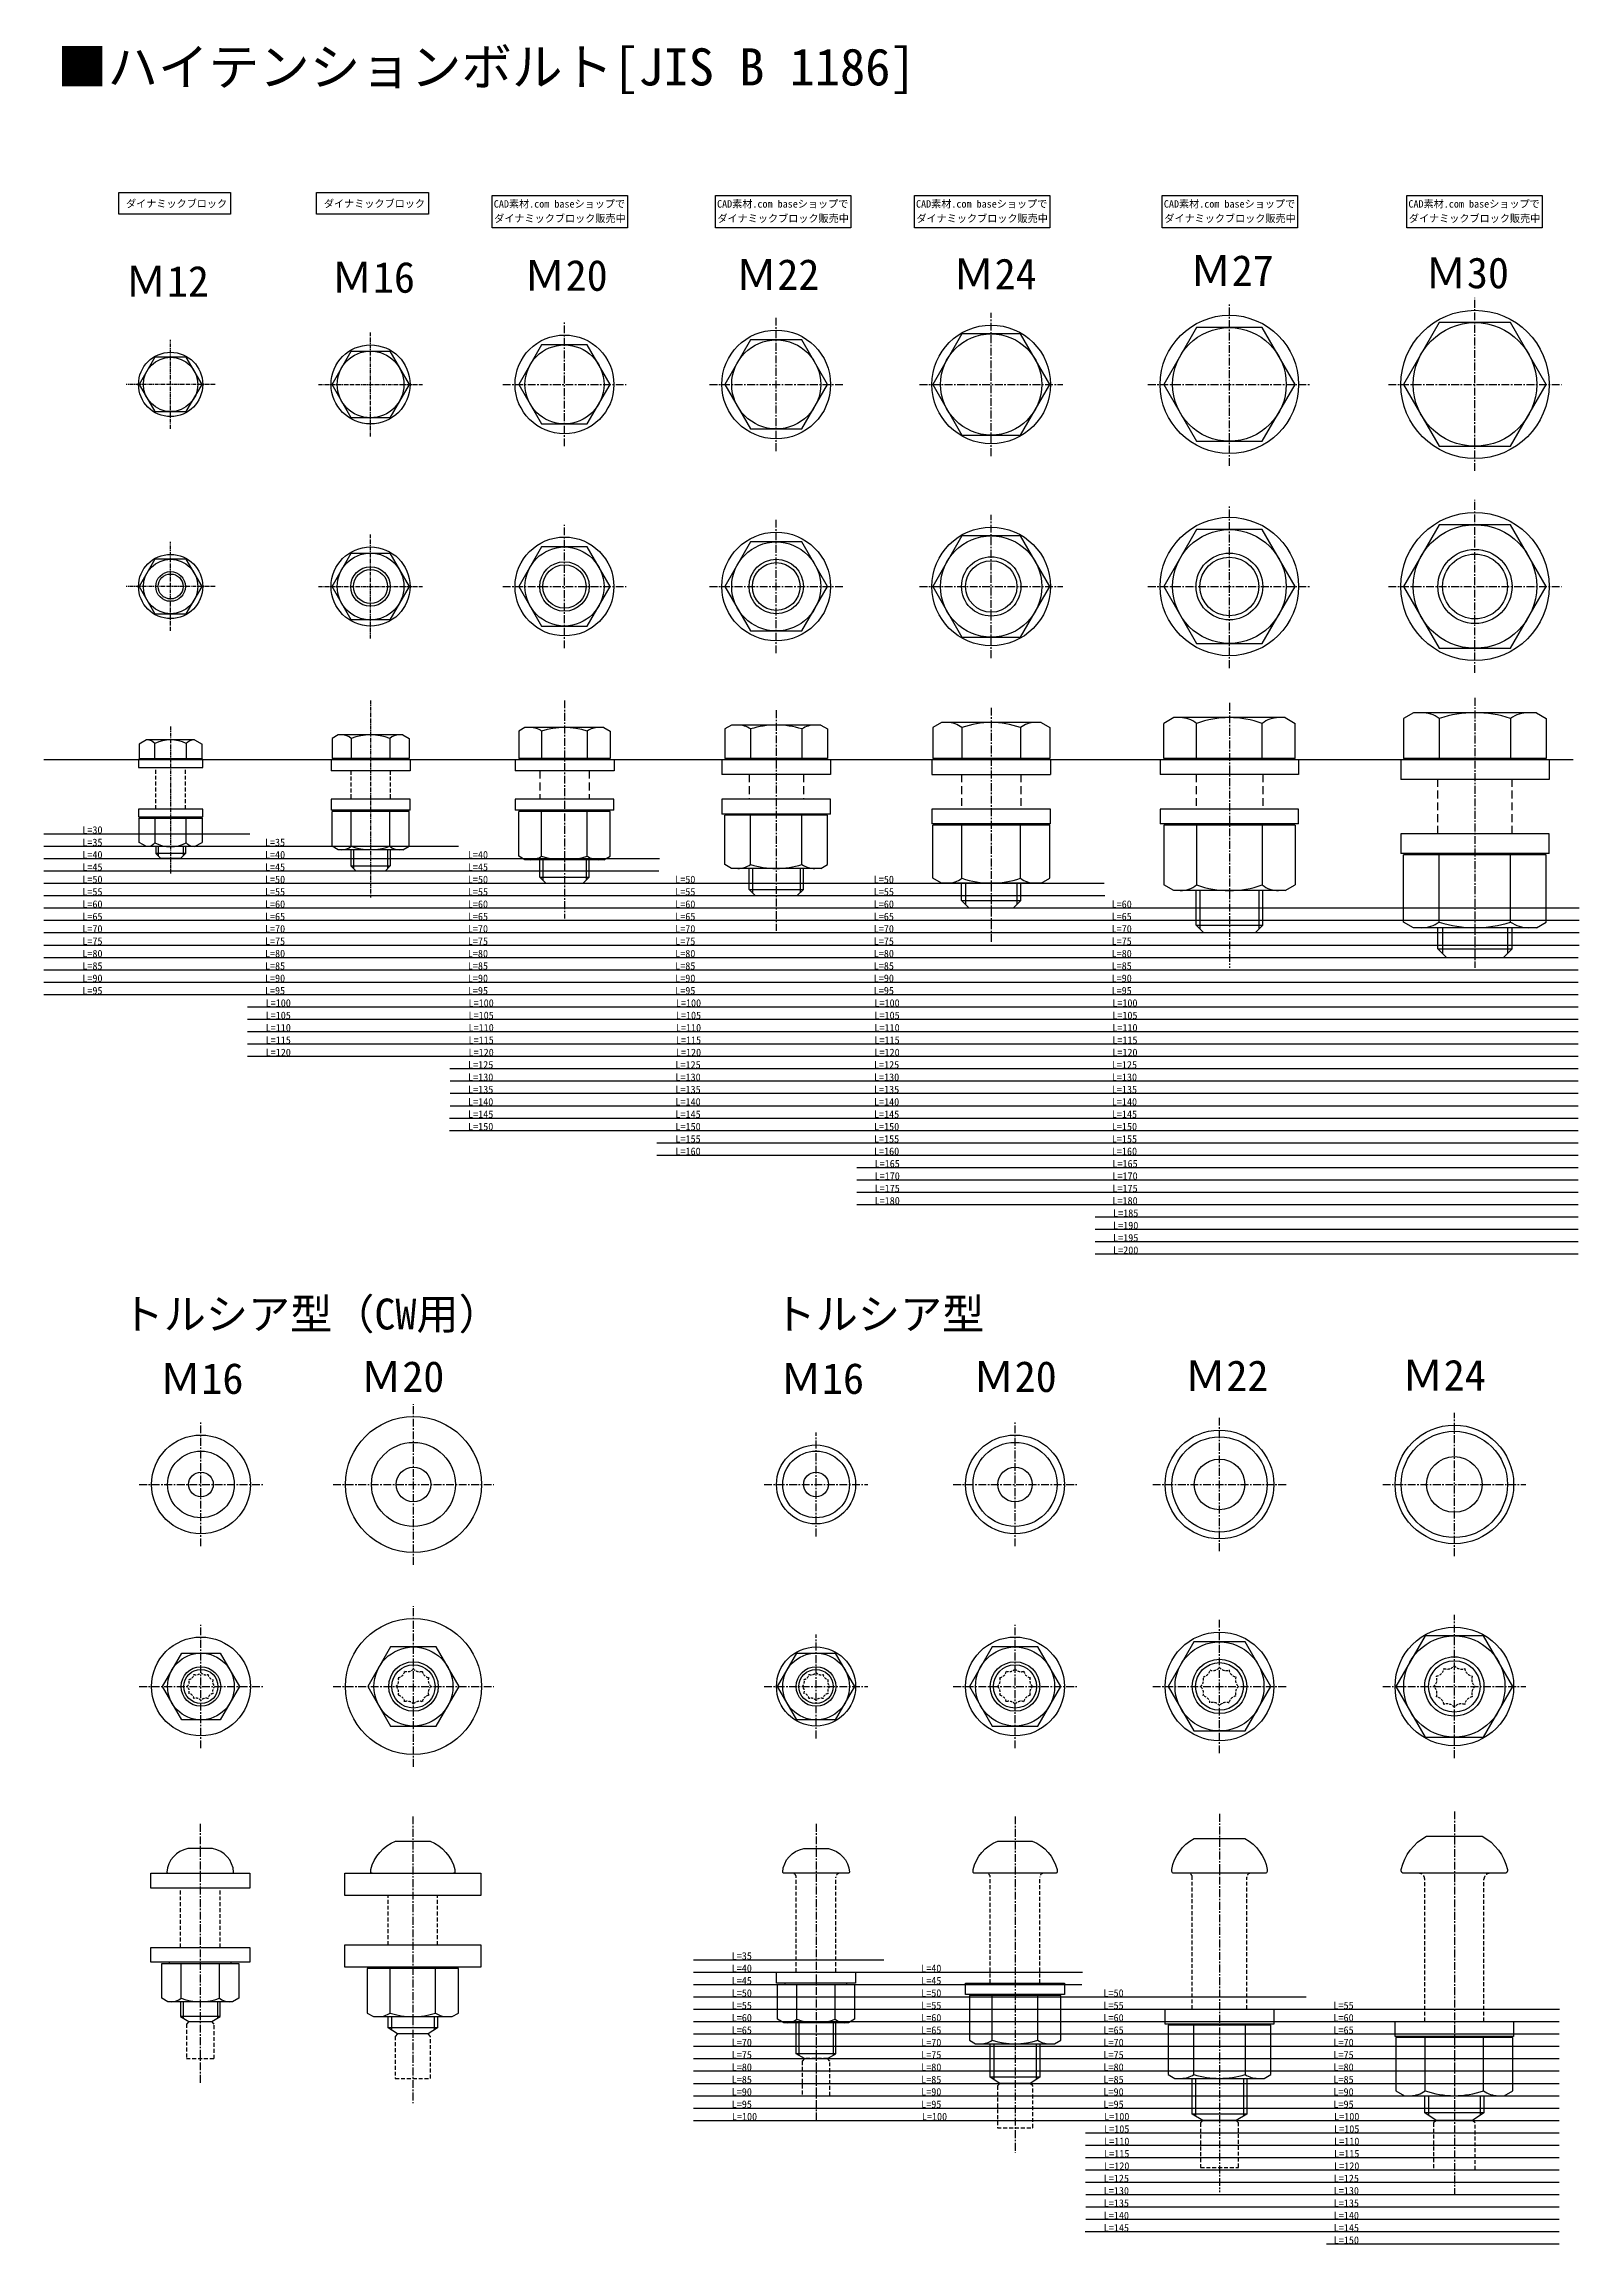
# Model space of a CAD drawing. Header units: millimetres. Extents: x 233 to 3318, y 47 to 2014.
# Drawn here: x 255 to 876, y 82 to 972 of the extents above; entities that cross this region are included whole.
import ezdxf
from ezdxf.enums import TextEntityAlignment as Align

# ---------------------------------------------------------------- set-up
doc = ezdxf.new("R2010")
doc.units = ezdxf.units.MM
doc.linetypes.add('csc_CENTER', pattern=[50.8, 31.75, -6.35, 6.35, -6.35])
doc.linetypes.add('csc_HIDDEN', pattern=[4.7625, 3.175, -1.5875])
doc.layers.get('Defpoints').update_dxf_attribs({"color": 251})
doc.styles.add('ＭＳ ゴシック', font='MS Gothic.ttf')

# ---------------------------------------------------------------- blocks, each defined once
blk = doc.blocks.new('*U95')
at = {"color": 0, "linetype": 'csc_CENTER', "lineweight": -2, "ltscale": 0.05}
for p, q in [((0, -18), (0, 18)), ((18, 0), (-18, 0))]:
    blk.add_line(p, q, dxfattribs=at)
at = {"color": 0, "linetype": 'ByBlock', "lineweight": -2}
for p, q in [((-6.35, 11), (-12.7, 0)), ((6.35, 11), (-6.35, 11)), ((12.7, 0), (6.35, 11)), ((-12.7, 0), (-6.35, -11)), ((6.35, -11), (12.7, 0)), ((-6.35, -11), (6.35, -11))]:
    blk.add_line(p, q, dxfattribs=at)
for radius in [13, 11]:
    blk.add_circle((0, 0), radius, dxfattribs=at)
blk = doc.blocks.new('*U97')
at = {"color": 0, "linetype": 'csc_CENTER', "lineweight": -2, "ltscale": 0.05}
for p, q in [((0, -18), (0, 18)), ((18, 0), (-18, 0))]:
    blk.add_line(p, q, dxfattribs=at)
at = {"color": 0, "linetype": 'ByBlock', "lineweight": -2}
for p, q in [((-6.35, 11), (-12.7, 0)), ((6.35, 11), (-6.35, 11)), ((12.7, 0), (6.35, 11)), ((-12.7, 0), (-6.35, -11)), ((6.35, -11), (12.7, 0)), ((-6.35, -11), (6.35, -11))]:
    blk.add_line(p, q, dxfattribs=at)
for radius in [13, 11, 6, 5.05]:
    blk.add_circle((0, 0), radius, dxfattribs=at)
blk = doc.blocks.new('*U99')
at = {"color": 0, "linetype": 'csc_CENTER', "lineweight": -2, "ltscale": 0.05}
blk.add_line((0, 13.43), (0, -46), dxfattribs=at)
at = {"color": 0, "linetype": 'ByBlock', "lineweight": -2}
for p, q in [((-10, 0.5), (-10, 0)), ((10, 0.5), (10, 0)), ((-10, -23.2), (-10, -23.7)), ((10, -23.2), (10, -23.7)), ((-6, -35.2), (-6, -38)), ((-5.05, -35.2), (-5.05, -38.95)), ((5.05, -35.2), (5.05, -38.95)), ((6, -35.2), (6, -38)), ((6, -38), (-6, -38)), ((-6, -38), (-4, -40)), ((4, -40), (-4, -40)), ((6, -38), (4, -40))]:
    blk.add_line(p, q, dxfattribs=at)
at = {"color": 0, "linetype": 'csc_HIDDEN', "lineweight": -2, "ltscale": 0.5}
for p, q in [((-6, -20), (-6, -3.2)), ((6, -20), (6, -3.2))]:
    blk.add_line(p, q, dxfattribs=at)
at = {"color": 0, "linetype": 'ByBlock', "lineweight": -2}
for points in [[(-13, -3.2), (13, -3.2), (13, 0), (-13, 0)], [(-13, -23.2), (13, -23.2), (13, -20), (-13, -20)]]:
    blk.add_lwpolyline(points, close=True, dxfattribs=at)
for points in [[(-9.7, 8), (-12.7, 6.27)], [(-12.7, 6.27), (-12.7, 0.5), (12.7, 0.5), (12.7, 6.27)], [(9.7, 8), (-9.7, 8)], [(9.7, 8), (12.7, 6.27)], [(-12.7, -33.47), (-12.7, -23.7), (12.7, -23.7), (12.7, -33.47)], [(-9.7, -35.2), (-12.7, -33.47)], [(9.7, -35.2), (-9.7, -35.2)], [(9.7, -35.2), (12.7, -33.47)]]:
    blk.add_lwpolyline(points, dxfattribs=at)
for points in [[(-6.35, 0.5), (-6.35, 6.5, 0.224305), (-9.53, 8, 0.224305)], [(9.53, 8, 0.224305), (6.35, 6.5), (6.35, 0.5)], [(-6.35, -23.7), (-6.35, -33.7, -0.224305), (-9.53, -35.2, -0.224305)], [(9.53, -35.2, -0.224305), (6.35, -33.7), (6.35, -23.7)]]:
    blk.add_lwpolyline(points, format="xyb", dxfattribs=at)
for centre, start, end in [((0, -6.19), 63.42184, 116.57816), ((0, -21.01), 243.42184, 296.57816)]:
    blk.add_arc(centre, 14.19, start, end, dxfattribs=at)
blk = doc.blocks.new('*U96')
at = {"color": 0, "linetype": 'csc_CENTER', "lineweight": -2, "ltscale": 0.05}
for p, q in [((0, -21), (0, 21)), ((-21, 0), (21, 0))]:
    blk.add_line(p, q, dxfattribs=at)
at = {"color": 0, "linetype": 'ByBlock', "lineweight": -2}
for p, q in [((-15.59, 0), (-7.79, 13.5)), ((-7.79, 13.5), (7.79, 13.5)), ((7.79, 13.5), (15.59, 0)), ((-7.79, -13.5), (-15.59, 0)), ((15.59, 0), (7.79, -13.5)), ((7.79, -13.5), (-7.79, -13.5))]:
    blk.add_line(p, q, dxfattribs=at)
for radius in [16, 13.5]:
    blk.add_circle((0, 0), radius, dxfattribs=at)
blk = doc.blocks.new('*U98')
at = {"color": 0, "linetype": 'csc_CENTER', "lineweight": -2, "ltscale": 0.05}
for p, q in [((0, -21), (0, 21)), ((-21, 0), (21, 0))]:
    blk.add_line(p, q, dxfattribs=at)
at = {"color": 0, "linetype": 'ByBlock', "lineweight": -2}
for p, q in [((-15.59, 0), (-7.79, 13.5)), ((-7.79, 13.5), (7.79, 13.5)), ((7.79, 13.5), (15.59, 0)), ((-7.79, -13.5), (-15.59, 0)), ((15.59, 0), (7.79, -13.5)), ((7.79, -13.5), (-7.79, -13.5))]:
    blk.add_line(p, q, dxfattribs=at)
for radius in [16, 13.5, 8, 6.9]:
    blk.add_circle((0, 0), radius, dxfattribs=at)
blk = doc.blocks.new('*U100')
at = {"color": 0, "linetype": 'csc_CENTER', "lineweight": -2, "ltscale": 0.05}
blk.add_line((0, 23.96), (0, -55.73), dxfattribs=at)
at = {"color": 0, "linetype": 'ByBlock', "lineweight": -2}
for p, q in [((13.09, 10), (-13.09, 10)), ((-16, 0), (-16, -4.5)), ((-16, 0), (16, 0)), ((-15.59, 8.56), (-15.59, 0.5)), ((15.59, 0.5), (-15.59, 0.5)), ((-12.5, 0.5), (-12.5, 0)), ((-7.79, 8.56), (-7.79, 0.5)), ((7.79, 8.56), (7.79, 0.5)), ((12.5, 0.5), (12.5, 0)), ((15.59, 8.56), (15.59, 0.5)), ((16, -4.5), (-16, -4.5)), ((16, 0), (16, -4.5)), ((16, -16), (-16, -16)), ((-16, -16), (-16, -20.5)), ((16, -20.5), (16, -16)), ((16, -20.5), (-16, -20.5)), ((15.59, -21), (-15.59, -21)), ((-15.59, -35.06), (-15.59, -21)), ((-12.5, -21), (-12.5, -20.5)), ((-7.79, -35.06), (-7.79, -21)), ((7.79, -35.06), (7.79, -21)), ((12.5, -21), (12.5, -20.5)), ((15.59, -35.06), (15.59, -21)), ((13.09, -36.5), (-13.09, -36.5)), ((-8, -36.5), (-8, -43)), ((-8, -43), (8, -43)), ((-8, -43), (-6, -45)), ((-6.9, -36.5), (-6.9, -44.1)), ((8, -43), (6, -45)), ((6.9, -36.5), (6.9, -44.1)), ((8, -36.5), (8, -43)), ((-6, -45), (6, -45))]:
    blk.add_line(p, q, dxfattribs=at)
at = {"color": 0, "linetype": 'csc_HIDDEN', "lineweight": -2, "ltscale": 0.5}
for p, q in [((-8, -4.5), (-8, -16)), ((8, -4.5), (8, -16))]:
    blk.add_line(p, q, dxfattribs=at)
at = {"color": 0, "linetype": 'ByBlock', "lineweight": -2}
for points in [[(-13.09, 10), (-15.59, 8.56)], [(13.09, 10), (15.59, 8.56)], [(-13.09, -36.5), (-15.59, -35.06)], [(13.09, -36.5), (15.59, -35.06)]]:
    blk.add_lwpolyline(points, dxfattribs=at)
for centre, radius, start, end in [((-11.69, 4.02), 5.98, 49.35373, 90), ((0, -11.77), 21.77, 69.02116, 110.97884), ((11.69, 4.02), 5.98, 90, 130.64627), ((-11.69, -30.52), 5.98, 270, 310.64627), ((0, -14.73), 21.77, 249.02116, 290.97884), ((11.69, -30.52), 5.98, 229.35373, 270)]:
    blk.add_arc(centre, radius, start, end, dxfattribs=at)

msp = doc.modelspace()

# ---------------------------------------------------------------- linework, layer by layer
at = {"linetype": 'csc_CENTER', "ltscale": 0.1}
for p, q in [((638.46, 805.42), (638.46, 863.42)), ((638.46, 805.42), (638.46, 863.42)), ((734.85, 801.42), (734.85, 867.42)), ((834.23, 799.42), (834.23, 869.42)), ((465.77, 809.42), (465.77, 859.42)), ((551.46, 807.42), (551.46, 861.42)), ((440.77, 834.42), (490.77, 834.42)), ((524.46, 834.42), (578.46, 834.42)), ((609.46, 834.42), (667.46, 834.42)), ((701.85, 834.42), (767.85, 834.42)), ((799.23, 834.42), (869.23, 834.42)), ((734.85, 719.67), (734.85, 785.67)), ((834.23, 717.67), (834.23, 787.67)), ((465.77, 727.67), (465.77, 777.67)), ((551.46, 725.67), (551.46, 779.67)), ((638.46, 723.67), (638.46, 781.67)), ((638.46, 723.67), (638.46, 781.67)), ((440.77, 752.67), (490.77, 752.67)), ((524.46, 752.67), (578.46, 752.67)), ((609.46, 752.67), (667.46, 752.67)), ((701.85, 752.67), (767.85, 752.67)), ((799.23, 752.67), (869.23, 752.67)), ((465.77, 706.58), (465.77, 618.38)), ((638.46, 703.58), (638.46, 608.38)), ((734.85, 705.58), (734.85, 598.38)), ((834.23, 707.58), (834.23, 598.38)), ((551.46, 702.58), (551.46, 613.38)), ((404.66, 356.86), (404.66, 421.86)), ((318.66, 364.36), (318.66, 414.36)), ((567.57, 368.36), (567.57, 410.36)), ((648.1, 364.36), (648.1, 414.36)), ((730.85, 362.36), (730.85, 416.36)), ((293.66, 389.36), (343.66, 389.36)), ((372.16, 389.36), (437.16, 389.36)), ((546.57, 389.36), (588.57, 389.36)), ((623.1, 389.36), (673.1, 389.36)), ((703.85, 389.36), (757.85, 389.36)), ((796.88, 389.36), (854.88, 389.36)), ((404.66, 275.12), (404.66, 340.12)), ((318.66, 282.62), (318.66, 332.62)), ((648.1, 282.62), (648.1, 332.62)), ((730.85, 280.62), (730.85, 334.62)), ((825.88, 278.62), (825.88, 336.62)), ((567.57, 286.62), (567.57, 328.62)), ((293.66, 307.62), (343.66, 307.62)), ((372.16, 307.62), (437.16, 307.62)), ((546.57, 307.62), (588.57, 307.62)), ((623.1, 307.62), (673.1, 307.62)), ((703.85, 307.62), (757.85, 307.62)), ((796.88, 307.62), (854.88, 307.62))]:
    msp.add_line(p, q, dxfattribs=at)
for p, q in [((626.62, 854.92), (614.78, 834.42)), ((650.29, 854.92), (626.62, 854.92)), ((662.13, 834.42), (650.29, 854.92)), ((721.57, 857.42), (708.3, 834.42)), ((748.13, 857.42), (721.57, 857.42)), ((761.41, 834.42), (748.13, 857.42)), ((819.8, 859.42), (805.36, 834.42)), ((848.66, 859.42), (819.8, 859.42)), ((863.1, 834.42), (848.66, 859.42)), ((456.53, 850.42), (447.29, 834.42)), ((475, 850.42), (456.53, 850.42)), ((484.24, 834.42), (475, 850.42)), ((541.07, 852.42), (530.68, 834.42)), ((561.86, 852.42), (541.07, 852.42)), ((572.25, 834.42), (561.86, 852.42)), ((447.29, 834.42), (456.53, 818.42)), ((475, 818.42), (484.24, 834.42)), ((530.68, 834.42), (541.07, 816.42)), ((561.86, 816.42), (572.25, 834.42)), ((614.78, 834.42), (626.62, 813.92)), ((650.29, 813.92), (662.13, 834.42)), ((708.3, 834.42), (721.57, 811.42)), ((748.13, 811.42), (761.41, 834.42)), ((805.36, 834.42), (819.8, 809.42)), ((848.66, 809.42), (863.1, 834.42)), ((456.53, 818.42), (475, 818.42)), ((541.07, 816.42), (561.86, 816.42)), ((626.62, 813.92), (650.29, 813.92)), ((721.57, 811.42), (748.13, 811.42)), ((819.8, 809.42), (848.66, 809.42)), ((721.57, 775.67), (708.3, 752.67)), ((748.13, 775.67), (721.57, 775.67)), ((761.41, 752.67), (748.13, 775.67)), ((819.8, 777.67), (805.36, 752.67)), ((848.66, 777.67), (819.8, 777.67)), ((863.1, 752.67), (848.66, 777.67)), ((456.53, 768.67), (447.29, 752.67)), ((475, 768.67), (456.53, 768.67)), ((484.24, 752.67), (475, 768.67)), ((541.07, 770.67), (530.68, 752.67)), ((561.86, 770.67), (541.07, 770.67)), ((572.25, 752.67), (561.86, 770.67)), ((626.62, 773.17), (614.78, 752.67)), ((650.29, 773.17), (626.62, 773.17)), ((662.13, 752.67), (650.29, 773.17)), ((447.29, 752.67), (456.53, 736.67)), ((475, 736.67), (484.24, 752.67)), ((530.68, 752.67), (541.07, 734.67)), ((561.86, 734.67), (572.25, 752.67)), ((614.78, 752.67), (626.62, 732.17)), ((650.29, 732.17), (662.13, 752.67)), ((708.3, 752.67), (721.57, 729.67)), ((748.13, 729.67), (761.41, 752.67)), ((805.36, 752.67), (819.8, 727.67)), ((848.66, 727.67), (863.1, 752.67)), ((456.53, 736.67), (475, 736.67)), ((541.07, 734.67), (561.86, 734.67)), ((626.62, 732.17), (650.29, 732.17)), ((721.57, 729.67), (748.13, 729.67)), ((819.8, 727.67), (848.66, 727.67)), ((449.79, 695.61), (447.29, 694.17)), ((481.74, 695.61), (449.79, 695.61)), ((481.74, 695.61), (484.24, 694.17)), ((533.43, 696.61), (530.68, 695.03)), ((530.68, 695.03), (530.68, 683.11)), ((569.5, 696.61), (533.43, 696.61)), ((541.07, 695.03), (541.07, 683.11)), ((561.86, 695.03), (561.86, 683.11)), ((569.5, 696.61), (572.25, 695.03)), ((572.25, 695.03), (572.25, 683.11)), ((618.28, 697.61), (614.78, 695.59)), ((614.78, 695.59), (614.78, 683.11)), ((658.63, 697.61), (618.28, 697.61)), ((626.62, 695.59), (626.62, 683.11)), ((650.29, 695.59), (650.29, 683.11)), ((658.63, 697.61), (662.13, 695.59)), ((662.13, 695.59), (662.13, 683.11)), ((712.3, 699.61), (708.3, 697.3)), ((708.3, 683.11), (708.3, 697.3)), ((757.41, 699.61), (712.3, 699.61)), ((721.57, 683.11), (721.57, 697.3)), ((748.13, 683.11), (748.13, 697.3)), ((757.41, 699.61), (761.41, 697.3)), ((761.41, 683.11), (761.41, 697.3)), ((809.36, 701.61), (805.36, 699.3)), ((805.36, 699.3), (805.36, 683.11)), ((859.1, 701.61), (809.36, 701.61)), ((819.8, 699.3), (819.8, 683.11)), ((848.66, 699.3), (848.66, 683.11)), ((859.1, 701.61), (863.1, 699.3)), ((863.1, 699.3), (863.1, 683.11)), ((447.29, 694.17), (447.29, 683.11)), ((456.53, 694.17), (456.53, 683.11)), ((475, 694.17), (475, 683.11)), ((484.24, 694.17), (484.24, 683.11)), ((445.77, 682.61), (445.77, 678.11)), ((445.77, 682.61), (485.91, 682.61)), ((485.91, 678.11), (445.77, 678.11)), ((484.24, 683.11), (447.29, 683.11)), ((451.27, 682.61), (451.27, 683.11)), ((480.27, 682.61), (480.27, 683.11)), ((485.91, 682.61), (485.91, 678.11)), ((529.46, 682.61), (529.46, 676.61)), ((529.46, 682.61), (573.46, 682.61)), ((573.46, 676.61), (529.46, 676.61)), ((572.25, 683.11), (530.68, 683.11)), ((534.96, 682.61), (534.96, 683.11)), ((567.96, 682.61), (567.96, 683.11)), ((573.46, 682.61), (573.46, 676.61)), ((614.46, 682.61), (614.46, 676.61)), ((614.46, 682.61), (662.46, 682.61)), ((614.46, 676.61), (662.46, 676.61)), ((662.13, 683.11), (614.78, 683.11)), ((619.46, 682.61), (619.46, 683.11)), ((657.46, 682.61), (657.46, 683.11)), ((662.46, 682.61), (662.46, 676.61)), ((706.85, 682.61), (706.85, 676.61)), ((706.85, 682.61), (762.85, 682.61)), ((762.85, 676.61), (706.85, 676.61)), ((761.41, 683.11), (708.3, 683.11)), ((713.35, 682.61), (713.35, 683.11)), ((756.35, 682.61), (756.35, 683.11)), ((762.85, 682.61), (762.85, 676.61)), ((804.23, 682.61), (804.23, 674.61)), ((804.23, 682.61), (864.23, 682.61)), ((863.1, 683.11), (805.36, 683.11)), ((810.73, 682.61), (810.73, 683.11)), ((857.73, 682.61), (857.73, 683.11)), ((864.23, 682.61), (864.23, 674.61)), ((864.23, 674.61), (804.23, 674.61)), ((485.77, 666.61), (445.77, 666.61)), ((445.77, 666.61), (445.77, 662.11)), ((485.77, 662.11), (445.77, 662.11)), ((484.24, 661.61), (447.29, 661.61)), ((447.29, 643.56), (447.29, 661.61)), ((451.27, 662.11), (451.27, 661.61)), ((456.53, 643.56), (456.53, 661.61)), ((475, 643.56), (475, 661.61)), ((480.27, 662.11), (480.27, 661.61)), ((484.24, 643.56), (484.24, 661.61)), ((485.77, 662.11), (485.77, 666.61)), ((573.46, 666.61), (529.46, 666.61)), ((529.46, 666.61), (529.46, 660.61)), ((573.46, 660.61), (529.46, 660.61)), ((572.25, 660.11), (530.68, 660.11)), ((530.68, 640.2), (530.68, 660.11)), ((534.96, 660.61), (534.96, 660.11)), ((541.07, 640.2), (541.07, 660.11)), ((561.86, 640.2), (561.86, 660.11)), ((567.96, 660.61), (567.96, 660.11)), ((572.25, 640.2), (572.25, 660.11)), ((573.46, 660.61), (573.46, 666.61)), ((662.46, 662.61), (614.46, 662.61)), ((614.46, 662.61), (614.46, 656.61)), ((662.46, 656.61), (662.46, 662.61)), ((762.85, 662.61), (706.85, 662.61)), ((706.85, 662.61), (706.85, 656.61)), ((762.85, 656.61), (762.85, 662.61)), ((662.46, 656.61), (614.46, 656.61)), ((662.13, 656.11), (614.78, 656.11)), ((614.78, 634.63), (614.78, 656.11)), ((619.46, 656.61), (619.46, 656.11)), ((626.62, 634.63), (626.62, 656.11)), ((650.29, 634.63), (650.29, 656.11)), ((657.46, 656.61), (657.46, 656.11)), ((662.13, 634.63), (662.13, 656.11)), ((762.85, 656.61), (706.85, 656.61)), ((761.41, 656.11), (708.3, 656.11)), ((708.3, 656.11), (708.3, 631.92)), ((713.35, 656.61), (713.35, 656.11)), ((721.57, 656.11), (721.57, 631.92)), ((748.13, 656.11), (748.13, 631.92)), ((756.35, 656.61), (756.35, 656.11)), ((761.41, 656.11), (761.41, 631.92)), ((864.23, 652.61), (804.23, 652.61)), ((804.23, 652.61), (804.23, 644.61)), ((864.23, 644.61), (864.23, 652.61)), ((449.79, 642.11), (447.29, 643.56)), ((481.74, 642.11), (449.79, 642.11)), ((455.77, 635.11), (455.77, 642.11)), ((457.02, 642.11), (457.02, 633.86)), ((474.52, 642.11), (474.52, 633.86)), ((475.77, 635.11), (475.77, 642.11)), ((481.74, 642.11), (484.24, 643.56)), ((864.23, 644.61), (804.23, 644.61)), ((863.1, 644.11), (805.36, 644.11)), ((805.36, 616.92), (805.36, 644.11)), ((810.73, 644.61), (810.73, 644.11)), ((819.8, 616.92), (819.8, 644.11)), ((848.66, 616.92), (848.66, 644.11)), ((857.73, 644.61), (857.73, 644.11)), ((863.1, 616.92), (863.1, 644.11)), ((455.77, 635.11), (475.77, 635.11)), ((458.27, 632.61), (455.77, 635.11)), ((458.27, 632.61), (473.27, 632.61)), ((473.27, 632.61), (475.77, 635.11)), ((533.43, 638.61), (530.68, 640.2)), ((569.5, 638.61), (533.43, 638.61)), ((540.46, 630.11), (540.46, 638.61)), ((541.81, 638.61), (541.81, 628.76)), ((561.11, 638.61), (561.11, 628.76)), ((562.46, 630.11), (562.46, 638.61)), ((569.5, 638.61), (572.25, 640.2)), ((618.28, 632.61), (614.78, 634.63)), ((658.63, 632.61), (618.28, 632.61)), ((626.46, 625.61), (626.46, 632.61)), ((628.06, 632.61), (628.06, 624.01)), ((648.86, 632.61), (648.86, 624.01)), ((650.46, 625.61), (650.46, 632.61)), ((658.63, 632.61), (662.13, 634.63)), ((540.46, 630.11), (562.46, 630.11)), ((542.96, 627.61), (540.46, 630.11)), ((542.96, 627.61), (559.96, 627.61)), ((559.96, 627.61), (562.46, 630.11)), ((626.46, 625.61), (650.46, 625.61)), ((629.46, 622.61), (626.46, 625.61)), ((647.46, 622.61), (650.46, 625.61)), ((712.3, 629.61), (708.3, 631.92)), ((757.41, 629.61), (712.3, 629.61)), ((721.35, 615.61), (721.35, 629.61)), ((722.95, 629.61), (722.95, 614.01)), ((746.75, 629.61), (746.75, 614.01)), ((748.35, 615.61), (748.35, 629.61)), ((757.41, 629.61), (761.41, 631.92)), ((629.46, 622.61), (647.46, 622.61)), ((721.35, 615.61), (748.35, 615.61)), ((724.35, 612.61), (721.35, 615.61)), ((745.35, 612.61), (748.35, 615.61)), ((809.36, 614.61), (805.36, 616.92)), ((859.1, 614.61), (809.36, 614.61)), ((819.23, 606.11), (819.23, 614.61)), ((821.13, 614.61), (821.13, 604.21)), ((847.33, 614.61), (847.33, 604.21)), ((849.23, 606.11), (849.23, 614.61)), ((859.1, 614.61), (863.1, 616.92)), ((724.35, 612.61), (745.35, 612.61)), ((819.23, 606.11), (849.23, 606.11)), ((822.73, 602.61), (819.23, 606.11)), ((845.73, 602.61), (849.23, 606.11)), ((822.73, 602.61), (845.73, 602.61)), ((305.9, 195.55), (305.9, 196.05)), ((330.9, 195.55), (330.9, 196.05)), ((310.61, 181.49), (310.61, 195.55)), ((389.91, 194.05), (389.91, 193.55)), ((395.17, 175.49), (395.17, 193.55)), ((413.64, 175.49), (413.64, 193.55)), ((418.91, 194.05), (418.91, 193.55)), ((555.07, 187.05), (555.07, 187.55)), ((559.78, 172.99), (559.78, 187.05)), ((580.07, 187.05), (580.07, 187.55)), ((633.6, 183.05), (633.6, 182.55)), ((638.87, 164.49), (638.87, 182.55)), ((657.34, 164.49), (657.34, 182.55)), ((662.6, 183.05), (662.6, 182.55)), ((714.35, 171.05), (714.35, 170.55)), ((720.46, 150.64), (720.46, 170.55)), ((747.35, 171.05), (747.35, 170.55)), ((806.88, 166.05), (806.88, 165.55)), ((814.05, 144.07), (814.05, 165.55)), ((837.72, 144.07), (837.72, 165.55)), ((844.88, 166.05), (844.88, 165.55)), ((815.48, 142.05), (815.48, 134)), ((836.28, 142.05), (836.28, 134))]:
    msp.add_line(p, q)
at = {"linetype": 'csc_HIDDEN'}
for p, q in [((455.77, 678.11), (455.77, 666.61)), ((475.77, 678.11), (475.77, 666.61)), ((540.46, 676.61), (540.46, 666.61)), ((562.46, 676.61), (562.46, 666.61)), ((626.46, 676.61), (626.46, 662.61)), ((650.46, 676.61), (650.46, 662.61)), ((721.35, 676.61), (721.35, 662.61)), ((748.35, 676.61), (748.35, 662.61)), ((819.23, 652.61), (819.23, 674.61)), ((849.23, 652.61), (849.23, 674.61))]:
    msp.add_line(p, q, dxfattribs=at)
for points in [[(285.4, 912.11), (330.67, 912.11), (330.67, 903.28), (285.4, 903.28)], [(365.48, 912.11), (410.75, 912.11), (410.75, 903.28), (365.48, 903.28)], [(436.54, 910.87), (491.31, 910.87), (491.31, 897.73), (436.54, 897.73)], [(526.88, 910.87), (581.65, 910.87), (581.65, 897.73), (526.88, 897.73)], [(607.41, 910.87), (662.17, 910.87), (662.17, 897.73), (607.41, 897.73)], [(707.71, 910.87), (762.47, 910.87), (762.47, 897.73), (707.71, 897.73)], [(806.68, 910.87), (861.44, 910.87), (861.44, 897.73), (806.68, 897.73)], [(310.87, 321.12), (326.46, 321.12), (334.25, 307.62), (326.46, 294.12), (310.87, 294.12), (303.07, 307.62)], [(386.19, 307.62), (395.43, 291.62), (413.9, 291.62), (423.14, 307.62), (413.9, 323.62), (395.43, 323.62)], [(559.78, 321.12), (575.37, 321.12), (583.16, 307.62), (575.37, 294.12), (559.78, 294.12), (551.98, 307.62)], [(629.63, 307.62), (638.87, 291.62), (657.34, 291.62), (666.58, 307.62), (657.34, 323.62), (638.87, 323.62)], [(710.07, 307.62), (720.46, 289.62), (741.24, 289.62), (751.63, 307.62), (741.24, 325.62), (720.46, 325.62)], [(802.21, 307.62), (814.05, 287.12), (837.72, 287.12), (849.55, 307.62), (837.72, 328.12), (814.05, 328.12)], [(338.4, 226.05), (298.4, 226.05), (298.4, 232.05), (338.4, 232.05)], [(431.91, 223.05), (376.91, 223.05), (376.91, 232.05), (431.91, 232.05)], [(338.4, 196.05), (298.4, 196.05), (298.4, 202.05), (338.4, 202.05)], [(431.91, 194.05), (376.91, 194.05), (376.91, 203.05), (431.91, 203.05)], [(333.99, 181.49), (331.49, 180.05), (305.32, 180.05), (302.82, 181.49), (302.82, 195.55), (333.99, 195.55)], [(388.43, 174.05), (420.38, 174.05), (422.88, 175.49), (422.88, 193.55), (385.93, 193.55), (385.93, 175.49)], [(583.57, 187.55), (551.57, 187.55), (551.57, 192.05), (583.57, 192.05)], [(583.16, 172.99), (580.66, 171.55), (554.48, 171.55), (551.98, 172.99), (551.98, 187.05), (583.16, 187.05)], [(668.1, 183.05), (628.1, 183.05), (628.1, 187.55), (668.1, 187.55)], [(632.13, 163.05), (664.08, 163.05), (666.58, 164.49), (666.58, 182.55), (629.63, 182.55), (629.63, 164.49)], [(752.85, 171.05), (708.85, 171.05), (708.85, 177.05), (752.85, 177.05)], [(712.82, 149.05), (748.88, 149.05), (751.63, 150.64), (751.63, 170.55), (710.07, 170.55), (710.07, 150.64)], [(849.88, 166.05), (801.88, 166.05), (801.88, 172.05), (849.88, 172.05)], [(805.71, 142.05), (846.05, 142.05), (849.55, 144.07), (849.55, 165.55), (802.21, 165.55), (802.21, 144.07)]]:
    msp.add_lwpolyline(points, close=True)
at = {"linetype": 'csc_CENTER', "ltscale": 0.1}
for points in [[(825.88, 360.36), (825.88, 418.36)], [(318.4, 252.05), (318.4, 147.05)], [(404.41, 255.05), (404.41, 139.05)], [(567.57, 252.05), (567.57, 132.05)], [(648.1, 255.05), (648.1, 119.05)], [(730.85, 256.05), (730.85, 103.05)], [(825.88, 257.05), (825.88, 102.05)]]:
    msp.add_lwpolyline(points, dxfattribs=at)
at = {"linetype": 'csc_HIDDEN', "ltscale": 0.3}
for points in [[(318.66, 313.27, -0.327967), (315.84, 312.51, -0.327967), (313.77, 310.44, -0.327967), (313.01, 307.62, -0.327967), (313.77, 304.79, -0.327967), (315.84, 302.72, -0.327967), (318.66, 301.97, -0.327967), (321.49, 302.72, -0.327967), (323.56, 304.79, -0.327967), (324.31, 307.62, -0.327967), (323.56, 310.44, -0.327967), (321.49, 312.51, -0.327967)], [(404.66, 314.77, -0.327967), (401.09, 313.81, -0.327967), (398.47, 311.19, -0.327967), (397.51, 307.62, -0.327967), (398.47, 304.04, -0.327967), (401.09, 301.43, -0.327967), (404.66, 300.47, -0.327967), (408.24, 301.43, -0.327967), (410.86, 304.04, -0.327967), (411.81, 307.62, -0.327967), (410.86, 311.19, -0.327967), (408.24, 313.81, -0.327967)], [(567.57, 313.27, -0.327967), (564.75, 312.51, -0.327967), (562.68, 310.44, -0.327967), (561.92, 307.62, -0.327967), (562.68, 304.79, -0.327967), (564.75, 302.72, -0.327967), (567.57, 301.97, -0.327967), (570.4, 302.72, -0.327967), (572.46, 304.79, -0.327967), (573.22, 307.62, -0.327967), (572.46, 310.44, -0.327967), (570.4, 312.51, -0.327967)], [(648.1, 314.77, -0.327967), (644.53, 313.81, -0.327967), (641.91, 311.19, -0.327967), (640.95, 307.62, -0.327967), (641.91, 304.04, -0.327967), (644.53, 301.43, -0.327967), (648.1, 300.47, -0.327967), (651.68, 301.43, -0.327967), (654.29, 304.04, -0.327967), (655.25, 307.62, -0.327967), (654.29, 311.19, -0.327967), (651.68, 313.81, -0.327967)], [(730.85, 315.32, -0.327967), (727, 314.29, -0.327967), (724.18, 311.47, -0.327967), (723.15, 307.62, -0.327967), (724.18, 303.77, -0.327967), (727, 300.95, -0.327967), (730.85, 299.92, -0.327967), (734.7, 300.95, -0.327967), (737.52, 303.77, -0.327967), (738.55, 307.62, -0.327967), (737.52, 311.47, -0.327967), (734.7, 314.29, -0.327967)], [(825.88, 316.02, -0.327967), (821.68, 314.89, -0.327967), (818.61, 311.82, -0.327967), (817.48, 307.62, -0.327967), (818.61, 303.42, -0.327967), (821.68, 300.34, -0.327967), (825.88, 299.22, -0.327967), (830.08, 300.34, -0.327967), (833.16, 303.42, -0.327967), (834.28, 307.62, -0.327967), (833.16, 311.82, -0.327967), (830.08, 314.89, -0.327967)]]:
    msp.add_lwpolyline(points, format="xyb", close=True, dxfattribs=at)
for points in [[(331.4, 232.05, 0.414214), (331.9, 232.55, 0.342894), (323.4, 242.05), (313.4, 242.05, 0.342894), (304.9, 232.55, 0.414214), (305.4, 232.05)], [(387.91, 232.05, -0.414214), (387.41, 232.55), (387.41, 233.55, -0.242013), (397.41, 245.05), (411.41, 245.05, -0.242013), (421.41, 233.55), (421.41, 232.55, -0.414214), (420.91, 232.05)], [(741.1, 246.05, -0.239449), (750.1, 233.55), (750.1, 232.8, -0.414214), (749.35, 232.05), (712.35, 232.05, -0.414214), (711.6, 232.8), (711.6, 233.55, -0.239449), (720.6, 246.05), (741.1, 246.05)], [(837.13, 247.05, -0.21759), (847.38, 233.55), (847.38, 233.05, -0.414214), (846.38, 232.05), (805.38, 232.05, -0.414214), (804.38, 233.05), (804.38, 233.55, -0.21759), (814.63, 247.05), (837.13, 247.05)], [(306.71, 180.05, 0.179236), (310.61, 181.49, 0.185148), (326.2, 181.49), (326.2, 195.55)], [(555.88, 171.55, 0.179236), (559.78, 172.99, 0.185148), (575.37, 172.99), (575.37, 187.05)], [(390.55, 174.05, 0.152611), (395.17, 175.49, 0.15625), (413.64, 175.49, 0.152611), (418.26, 174.05)], [(741.24, 170.55), (741.24, 150.64, 0.149369), (746.44, 149.05)], [(634.25, 163.05, 0.152611), (638.87, 164.49, 0.15625), (657.34, 164.49, 0.152611), (661.96, 163.05)], [(715.26, 149.05, 0.149369), (720.46, 150.64, 0.152778), (741.24, 150.64)], [(808.13, 142.05, 0.166026), (814.05, 144.07, 0.170732), (837.72, 144.07, 0.166026), (843.64, 142.05)]]:
    msp.add_lwpolyline(points, format="xyb")
for points in [[(554.07, 232.55, -0.342894), (562.57, 242.05), (572.57, 242.05, -0.342894), (581.07, 232.55, -0.414214), (580.57, 232.05), (554.57, 232.05, -0.414214)], [(665.1, 233.55), (665.1, 232.55, -0.414214), (664.6, 232.05), (631.6, 232.05, -0.414214), (631.1, 232.55), (631.1, 233.55, -0.242013), (641.1, 245.05), (655.1, 245.05, -0.242013)]]:
    msp.add_lwpolyline(points, format="xyb", close=True)
at = {"linetype": 'csc_HIDDEN', "ltscale": 0.5}
for points in [[(559.57, 192.05), (559.57, 230.45, 0.414214), (557.97, 232.05)], [(575.57, 192.05), (575.57, 230.45, -0.414214), (577.17, 232.05)], [(638.1, 187.55), (638.1, 230.45, 0.414214), (636.5, 232.05)], [(658.1, 187.55), (658.1, 230.45, -0.414214), (659.7, 232.05)], [(719.85, 177.05), (719.85, 230.45, 0.414214), (718.25, 232.05)], [(741.85, 177.05), (741.85, 230.45, -0.414214), (743.45, 232.05)], [(813.88, 172.05), (813.88, 229.65, 0.414214), (811.48, 232.05)], [(837.88, 172.05), (837.88, 229.65, -0.414214), (840.28, 232.05)]]:
    msp.add_lwpolyline(points, format="xyb", dxfattribs=at)
for points in [[(310.4, 202.05), (310.4, 226.05)], [(326.4, 202.05), (326.4, 226.05)], [(394.41, 203.05), (394.41, 223.05)], [(414.41, 203.05), (414.41, 223.05)], [(313.75, 172.05), (312.75, 171.05), (312.75, 157.05), (324.05, 157.05), (324.05, 171.05), (323.05, 172.05)], [(398.26, 167.05), (397.26, 166.05), (397.26, 149.05), (411.56, 149.05), (411.56, 166.05), (410.56, 167.05)], [(641.95, 147.05), (640.95, 146.05), (640.95, 129.05), (655.25, 129.05), (655.25, 146.05), (654.25, 147.05)], [(724.15, 132.05), (723.15, 131.05), (723.15, 113.05), (738.55, 113.05), (738.55, 131.05), (737.55, 132.05)], [(818.48, 132.05), (817.48, 131.05), (817.48, 112.05), (834.28, 112.05), (834.28, 131.05), (833.28, 132.05)]]:
    msp.add_lwpolyline(points, dxfattribs=at)
for points in [[(310.4, 180.05), (310.4, 174.05), (313.75, 172.05), (323.05, 172.05), (326.4, 174.05), (326.4, 180.05)], [(311.49, 180.05), (311.49, 173.4)], [(325.32, 180.05), (325.32, 173.4)], [(326.4, 174.05), (310.4, 174.05)], [(414.41, 174.05), (414.41, 169.55), (410.56, 167.05), (398.26, 167.05), (394.41, 169.55), (394.41, 174.05)], [(414.41, 169.55), (394.41, 169.55)], [(395.76, 174.05), (395.76, 168.67)], [(413.02, 174.05), (413.02, 168.65)], [(562.92, 157.05), (559.57, 159.05), (559.57, 171.55)], [(560.65, 171.55), (560.65, 158.4)], [(572.22, 157.05), (575.57, 159.05), (575.57, 171.55)], [(574.49, 171.55), (574.49, 158.4)], [(658.1, 163.05), (658.1, 149.55), (654.25, 147.05), (641.95, 147.05), (638.1, 149.55), (638.1, 163.05)], [(639.46, 163.05), (639.46, 148.67)], [(656.72, 163.05), (656.72, 148.65)], [(575.57, 159.05), (559.57, 159.05)], [(658.1, 149.55), (638.1, 149.55)], [(741.85, 149.05), (741.85, 134.55), (737.55, 132.05), (724.15, 132.05), (719.85, 134.55), (719.85, 149.05)], [(721.2, 149.05), (721.2, 133.76)], [(740.5, 149.05), (740.5, 133.76)], [(741.85, 134.55), (719.85, 134.55)], [(837.88, 142.05), (837.88, 135.05), (833.28, 132.05), (818.48, 132.05), (813.88, 135.05), (813.88, 142.05)], [(837.88, 135.05), (813.88, 135.05)]]:
    msp.add_lwpolyline(points)
msp.add_lwpolyline([(572.22, 157.05), (562.92, 157.05), (561.92, 156.05), (561.92, 142.05), (573.22, 142.05), (573.22, 156.05)], close=True, dxfattribs=at)
for centre, radius in [((834.23, 834.42), 30), ((551.46, 834.42), 22), ((638.46, 834.42), 24), ((638.46, 834.42), 20.5), ((734.85, 834.42), 28), ((734.85, 834.42), 23), ((834.23, 834.42), 25), ((465.77, 834.42), 20), ((465.77, 834.42), 16), ((551.46, 834.42), 18), ((551.46, 752.67), 22), ((638.46, 752.67), 24), ((734.85, 752.67), 28), ((734.85, 752.67), 23), ((834.23, 752.67), 30), ((834.23, 752.67), 25), ((465.77, 752.67), 20), ((465.77, 752.67), 16), ((551.46, 752.67), 18), ((638.46, 752.67), 20.5), ((734.85, 752.67), 13.5), ((834.23, 752.67), 15), ((834.23, 752.67), 13.1), ((465.77, 752.67), 10), ((465.77, 752.67), 8.75), ((551.46, 752.67), 11), ((551.46, 752.67), 9.65), ((638.46, 752.67), 12), ((638.46, 752.67), 10.4), ((734.85, 752.67), 11.9), ((404.66, 389.36), 27.5), ((730.85, 389.36), 22), ((825.88, 389.36), 24), ((825.88, 389.36), 21.5), ((318.66, 389.36), 20), ((318.66, 389.36), 13.5), ((404.66, 389.36), 17), ((567.57, 389.36), 16), ((567.57, 389.36), 13.5), ((648.1, 389.36), 20), ((648.1, 389.36), 17), ((730.85, 389.36), 19.25), ((825.88, 389.36), 11.25), ((318.66, 389.36), 5), ((404.66, 389.36), 7), ((567.57, 389.36), 5), ((648.1, 389.36), 7), ((730.85, 389.36), 10.25), ((404.66, 307.62), 27.5), ((730.85, 307.62), 22), ((825.88, 307.62), 24), ((318.66, 307.62), 20), ((318.66, 307.62), 13.5), ((404.66, 307.62), 16), ((567.57, 307.62), 16), ((567.57, 307.62), 13.5), ((648.1, 307.62), 20), ((648.1, 307.62), 16), ((730.85, 307.62), 18), ((825.88, 307.62), 20.5), ((318.66, 307.62), 8), ((318.66, 307.62), 6.9), ((404.66, 307.62), 10), ((404.66, 307.62), 8.75), ((567.57, 307.62), 8), ((567.57, 307.62), 6.9), ((648.1, 307.62), 10), ((648.1, 307.62), 8.75), ((730.85, 307.62), 11), ((730.85, 307.62), 9.65), ((825.88, 307.62), 12), ((825.88, 307.62), 10.4)]:
    msp.add_circle(centre, radius)
for centre, radius, start, end in [((451.91, 687.5), 8.11, 55.29195, 90), ((465.77, 665.33), 30.28, 72.23868, 107.76132), ((479.62, 687.5), 8.11, 90, 124.70805), ((535.88, 687.32), 9.3, 56.01835, 90), ((551.46, 661.81), 34.81, 72.62729, 107.37271), ((567.05, 687.32), 9.3, 90, 123.98165), ((620.7, 687.94), 9.68, 52.29368, 90), ((638.46, 661.94), 35.67, 70.62243, 109.37757), ((656.21, 687.94), 9.68, 90, 127.70632), ((714.93, 688.91), 10.7, 51.64198, 90), ((734.85, 660.28), 39.33, 70.26839, 109.73161), ((754.77, 688.91), 10.7, 90, 128.35802), ((812.58, 689.18), 12.43, 54.51066, 90), ((834.23, 655.35), 46.26, 71.81945, 108.18055), ((855.88, 689.18), 12.43, 90, 125.48934), ((451.91, 650.23), 8.11, 270, 304.70805), ((465.77, 672.4), 30.28, 252.23868, 287.76132), ((479.62, 650.23), 8.11, 235.29195, 270), ((535.88, 647.91), 9.3, 270, 303.98165), ((551.46, 673.42), 34.81, 252.62729, 287.37271), ((567.05, 647.91), 9.3, 236.01835, 270), ((620.7, 642.29), 9.68, 270, 307.70632), ((638.46, 668.29), 35.67, 250.62243, 289.37757), ((656.21, 642.29), 9.68, 232.29368, 270), ((714.93, 640.31), 10.7, 270, 308.35802), ((734.85, 668.95), 39.33, 250.26839, 289.73161), ((754.77, 640.31), 10.7, 231.64198, 270), ((812.58, 627.04), 12.43, 270, 305.48934), ((834.23, 660.87), 46.26, 251.81945, 288.18055), ((855.88, 627.04), 12.43, 234.51066, 270), ((330.1, 186.03), 5.98, 229.35373, 270), ((579.26, 177.53), 5.98, 229.35373, 270)]:
    msp.add_arc(centre, radius, start, end)
at = {"layer": 'Defpoints'}
for points in [[(255.14, 682.61), (873.98, 682.61)], [(255.14, 652.61), (338.43, 652.61)], [(255.14, 647.61), (422.88, 647.61)], [(255.14, 642.61), (504.17, 642.61)], [(255.14, 637.61), (503.95, 637.61)], [(255.14, 632.61), (684.23, 632.61)], [(255.14, 627.61), (684.38, 627.61)], [(255.14, 622.61), (876.33, 622.61)], [(255.14, 617.61), (876.33, 617.61)], [(255.14, 612.61), (876.33, 612.61)], [(255.14, 607.61), (876.33, 607.61)], [(255.14, 602.61), (876.04, 602.61)], [(255.14, 597.61), (876.04, 597.61)], [(255.14, 592.61), (876.04, 592.61)], [(255.14, 587.61), (876.04, 587.61)], [(337.46, 582.61), (876.04, 582.61)], [(337.46, 577.61), (876.04, 577.61)], [(337.46, 572.61), (876.04, 572.61)], [(337.46, 567.61), (876.04, 567.61)], [(337.46, 562.61), (876.04, 562.61)], [(419.39, 557.61), (876.04, 557.61)], [(419.53, 552.61), (876.04, 552.61)], [(419.53, 547.61), (876.04, 547.61)], [(419.3, 537.61), (876.04, 537.61)], [(419.53, 542.61), (876.04, 542.61)], [(419.3, 532.61), (876.04, 532.61)], [(503.21, 527.61), (876.04, 527.61)], [(503.21, 522.61), (876.04, 522.61)], [(584.03, 517.61), (876.04, 517.61)], [(584.03, 512.61), (876.04, 512.61)], [(584.03, 507.61), (876.04, 507.61)], [(584.03, 502.61), (876.04, 502.61)], [(680.56, 497.61), (876.04, 497.61)], [(680.56, 492.61), (876.04, 492.61)], [(680.56, 487.61), (876.04, 487.61)], [(680.56, 482.61), (876.04, 482.61)], [(517.93, 197.05), (594.98, 197.05)], [(517.93, 192.05), (675.39, 192.05)], [(517.93, 187.05), (675.18, 187.05)], [(517.93, 182.05), (765.98, 182.05)], [(517.93, 177.05), (868.44, 177.05)], [(517.93, 172.05), (868.28, 172.05)], [(517.93, 167.05), (868.28, 167.05)], [(517.93, 162.05), (868.28, 162.05)], [(517.93, 157.05), (868.28, 157.05)], [(517.93, 152.05), (868.28, 152.05)], [(517.93, 147.05), (868.28, 147.05)], [(517.93, 142.05), (868.28, 142.05)], [(517.93, 137.05), (868.28, 137.05)], [(517.93, 132.05), (868.28, 132.05)], [(676.62, 127.05), (868.28, 127.05)], [(676.62, 122.05), (868.28, 122.05)], [(676.62, 117.05), (868.28, 117.05)], [(676.62, 112.05), (868.28, 112.05)], [(676.62, 107.05), (868.28, 107.05)], [(676.77, 102.05), (868.28, 102.05)], [(676.77, 97.05), (868.28, 97.05)], [(676.77, 92.05), (868.28, 92.05)], [(676.54, 87.05), (868.28, 87.05)], [(774.1, 82.05), (868.28, 82.05)]]:
    msp.add_lwpolyline(points, dxfattribs=at)

# ---------------------------------------------------------------- block references
for name, p in [('*U96', (387.29, 834.42)), ('*U95', (306.39, 834.42)), ('*U97', (306.39, 752.67)), ('*U98', (387.29, 752.67)), ('*U100', (387.29, 682.61)), ('*U99', (306.39, 682.61))]:
    msp.add_blockref(name, p)

# ---------------------------------------------------------------- texts
at = {"color": 6, "style": 'ＭＳ ゴシック'}
for p in [(308.8, 907.7), (388.88, 907.7)]:
    msp.add_text('ダイナミックブロック', height=3, dxfattribs=at).set_placement(p, align=Align.MIDDLE)
at = {"style": 'ＭＳ ゴシック'}
for s, p in [('CAD素材.com baseショップで', (463.74, 907.57)), ('CAD素材.com baseショップで', (554.08, 907.57)), ('CAD素材.com baseショップで', (634.6, 907.57)), ('CAD素材.com baseショップで', (734.9, 907.57)), ('CAD素材.com baseショップで', (833.87, 907.57)), ('ダイナミックブロック販売中', (463.94, 901.71)), ('ダイナミックブロック販売中', (554.28, 901.71)), ('ダイナミックブロック販売中', (634.81, 901.71)), ('ダイナミックブロック販売中', (735.11, 901.71)), ('ダイナミックブロック販売中', (834.07, 901.71))]:
    msp.add_text(s, height=3, dxfattribs=at).set_placement(p, align=Align.MIDDLE)
for s, p in [('Ｍ12', (304.85, 869.91)), ('Ｍ20', (466.23, 872.3)), ('Ｍ22', (551.89, 872.63)), ('Ｍ24', (639.84, 872.89)), ('Ｍ27', (735.79, 874.26)), ('Ｍ30', (830.95, 873.33)), ('Ｍ20', (400.11, 426.77)), ('Ｍ20', (647.96, 426.77)), ('Ｍ22', (733.62, 427.1)), ('Ｍ24', (821.57, 427.35))]:
    msp.add_text(s, height=12.5, dxfattribs=at).set_placement(p, align=Align.CENTER)
for s, p in [('Ｍ16', (388.24, 877.78)), ('トルシア型（CW用）', (363.26, 458.31)), ('トルシア型', (593.03, 458.31)), ('Ｍ16', (318.82, 432.25)), ('Ｍ16', (569.97, 432.25))]:
    msp.add_text(s, height=12.5, dxfattribs=at).set_placement(p, align=Align.MIDDLE_CENTER)
for s, p in [('L=30', (270.66, 652.66)), ('L=35', (270.66, 647.66)), ('L=35', (344.56, 647.66)), ('L=40', (270.66, 642.66)), ('L=40', (344.56, 642.66)), ('L=40', (426.67, 642.66)), ('L=45', (270.66, 637.66)), ('L=50', (270.66, 632.66)), ('L=45', (344.56, 637.66)), ('L=50', (344.56, 632.66)), ('L=45', (426.67, 637.66)), ('L=50', (426.67, 632.66)), ('L=50', (510.58, 632.66)), ('L=50', (590.93, 632.66)), ('L=55', (270.66, 627.66)), ('L=60', (270.66, 622.66)), ('L=55', (344.56, 627.66)), ('L=60', (344.56, 622.66)), ('L=55', (426.67, 627.66)), ('L=60', (426.67, 622.66)), ('L=55', (510.58, 627.66)), ('L=60', (510.58, 622.66)), ('L=55', (590.93, 627.66)), ('L=60', (590.93, 622.66)), ('L=60', (687.18, 622.66)), ('L=65', (270.66, 617.66)), ('L=70', (270.66, 612.66)), ('L=65', (344.56, 617.66)), ('L=70', (344.56, 612.66)), ('L=65', (426.67, 617.66)), ('L=70', (426.67, 612.66)), ('L=65', (510.58, 617.66)), ('L=70', (510.58, 612.66)), ('L=65', (590.93, 617.66)), ('L=70', (590.93, 612.66)), ('L=65', (687.18, 617.66)), ('L=70', (687.18, 612.66)), ('L=75', (270.66, 607.66)), ('L=80', (270.66, 602.66)), ('L=75', (344.56, 607.66)), ('L=80', (344.56, 602.66)), ('L=75', (426.67, 607.66)), ('L=80', (426.67, 602.66)), ('L=75', (510.58, 607.66)), ('L=80', (510.58, 602.66)), ('L=75', (590.93, 607.66)), ('L=80', (590.93, 602.66)), ('L=75', (687.18, 607.66)), ('L=80', (687.18, 602.66)), ('L=85', (270.66, 597.66)), ('L=85', (344.56, 597.66)), ('L=85', (426.67, 597.66)), ('L=85', (510.58, 597.66)), ('L=85', (590.93, 597.66)), ('L=85', (687.18, 597.66)), ('L=90', (270.66, 592.66)), ('L=95', (270.66, 587.66)), ('L=90', (344.56, 592.66)), ('L=95', (344.56, 587.66)), ('L=90', (426.67, 592.66)), ('L=95', (426.67, 587.66)), ('L=90', (510.58, 592.66)), ('L=95', (510.58, 587.66)), ('L=90', (590.93, 592.66)), ('L=95', (590.93, 587.66)), ('L=90', (687.18, 592.66)), ('L=95', (687.18, 587.66)), ('L=100', (344.84, 582.66)), ('L=105', (344.84, 577.66)), ('L=100', (426.95, 582.66)), ('L=105', (426.95, 577.66)), ('L=100', (510.86, 582.66)), ('L=105', (510.86, 577.66)), ('L=100', (591.21, 582.66)), ('L=105', (591.21, 577.66)), ('L=100', (687.46, 582.66)), ('L=105', (687.46, 577.66)), ('L=110', (344.84, 572.66)), ('L=115', (344.84, 567.66)), ('L=110', (426.95, 572.66)), ('L=115', (426.95, 567.66)), ('L=110', (510.86, 572.66)), ('L=115', (510.86, 567.66)), ('L=110', (591.21, 572.66)), ('L=115', (591.21, 567.66)), ('L=110', (687.46, 572.66)), ('L=115', (687.46, 567.66)), ('L=120', (344.84, 562.66)), ('L=120', (426.95, 562.66)), ('L=120', (510.86, 562.66)), ('L=120', (591.21, 562.66)), ('L=120', (687.46, 562.66)), ('L=125', (426.77, 557.66)), ('L=130', (426.77, 552.66)), ('L=125', (510.69, 557.66)), ('L=130', (510.69, 552.66)), ('L=125', (591.03, 557.66)), ('L=130', (591.03, 552.66)), ('L=125', (687.28, 557.66)), ('L=130', (687.28, 552.66)), ('L=135', (426.77, 547.66)), ('L=140', (426.77, 542.66)), ('L=135', (510.69, 547.66)), ('L=140', (510.69, 542.66)), ('L=135', (591.03, 547.66)), ('L=140', (591.03, 542.66)), ('L=135', (687.28, 547.66)), ('L=140', (687.28, 542.66)), ('L=145', (426.77, 537.66)), ('L=150', (426.77, 532.66)), ('L=145', (510.69, 537.66)), ('L=150', (510.69, 532.66)), ('L=145', (591.03, 537.66)), ('L=150', (591.03, 532.66)), ('L=145', (687.28, 537.66)), ('L=150', (687.28, 532.66)), ('L=155', (510.68, 527.66)), ('L=160', (510.68, 522.66)), ('L=155', (591.02, 527.66)), ('L=160', (591.02, 522.66)), ('L=155', (687.28, 527.66)), ('L=160', (687.28, 522.66)), ('L=165', (591.27, 517.66)), ('L=165', (687.52, 517.66)), ('L=170', (591.27, 512.66)), ('L=175', (591.27, 507.66)), ('L=170', (687.52, 512.66)), ('L=175', (687.52, 507.66)), ('L=180', (591.27, 502.66)), ('L=180', (687.52, 502.66)), ('L=185', (687.8, 497.66)), ('L=190', (687.8, 492.66)), ('L=195', (687.8, 487.66)), ('L=200', (687.8, 482.66)), ('L=35', (533.45, 197.1)), ('L=40', (533.45, 192.1)), ('L=45', (533.45, 187.1)), ('L=40', (610.13, 192.1)), ('L=45', (610.13, 187.1)), ('L=50', (533.45, 182.1)), ('L=55', (533.45, 177.1)), ('L=50', (610.13, 182.1)), ('L=55', (610.13, 177.1)), ('L=50', (683.9, 182.1)), ('L=55', (683.9, 177.1)), ('L=55', (776.97, 177.1)), ('L=60', (533.45, 172.1)), ('L=65', (533.45, 167.1)), ('L=60', (610.13, 172.1)), ('L=65', (610.13, 167.1)), ('L=60', (683.9, 172.1)), ('L=65', (683.9, 167.1)), ('L=60', (776.97, 172.1)), ('L=65', (776.97, 167.1)), ('L=70', (533.45, 162.1)), ('L=70', (610.13, 162.1)), ('L=70', (683.9, 162.1)), ('L=70', (776.97, 162.1)), ('L=75', (533.45, 157.1)), ('L=80', (533.45, 152.1)), ('L=75', (610.13, 157.1)), ('L=80', (610.13, 152.1)), ('L=75', (683.9, 157.1)), ('L=80', (683.9, 152.1)), ('L=75', (776.97, 157.1)), ('L=80', (776.97, 152.1)), ('L=85', (533.45, 147.1)), ('L=90', (533.45, 142.1)), ('L=85', (610.13, 147.1)), ('L=90', (610.13, 142.1)), ('L=85', (683.9, 147.1)), ('L=90', (683.9, 142.1)), ('L=85', (776.97, 147.1)), ('L=90', (776.97, 142.1)), ('L=95', (533.45, 137.1)), ('L=100', (533.52, 132.1)), ('L=95', (610.13, 137.1)), ('L=100', (610.41, 132.1)), ('L=95', (683.9, 137.1)), ('L=100', (684.18, 132.1)), ('L=95', (776.97, 137.1)), ('L=100', (777.25, 132.1)), ('L=105', (684.18, 127.1)), ('L=110', (684.18, 122.1)), ('L=105', (777.25, 127.1)), ('L=110', (777.25, 122.1)), ('L=115', (684.18, 117.1)), ('L=115', (777.25, 117.1)), ('L=125', (684.01, 107.1)), ('L=120', (684.18, 112.1)), ('L=125', (777.08, 107.1)), ('L=120', (777.25, 112.1)), ('L=130', (684.01, 102.1)), ('L=135', (684.01, 97.1)), ('L=130', (777.08, 102.1)), ('L=135', (777.08, 97.1)), ('L=140', (684.01, 92.1)), ('L=145', (684.01, 87.1)), ('L=140', (777.08, 92.1)), ('L=145', (777.08, 87.1)), ('L=150', (777.08, 82.1))]:
    msp.add_text(s, height=3, dxfattribs=at).set_placement(p)
at = {"insert": (260.38, 970.4), "char_height": 15, "attachment_point": 1, "style": 'ＭＳ ゴシック'}
msp.add_mtext('■ハイテンションボルト[JIS B 1186]', dxfattribs=at)

doc.saveas('drawing.dxf')
